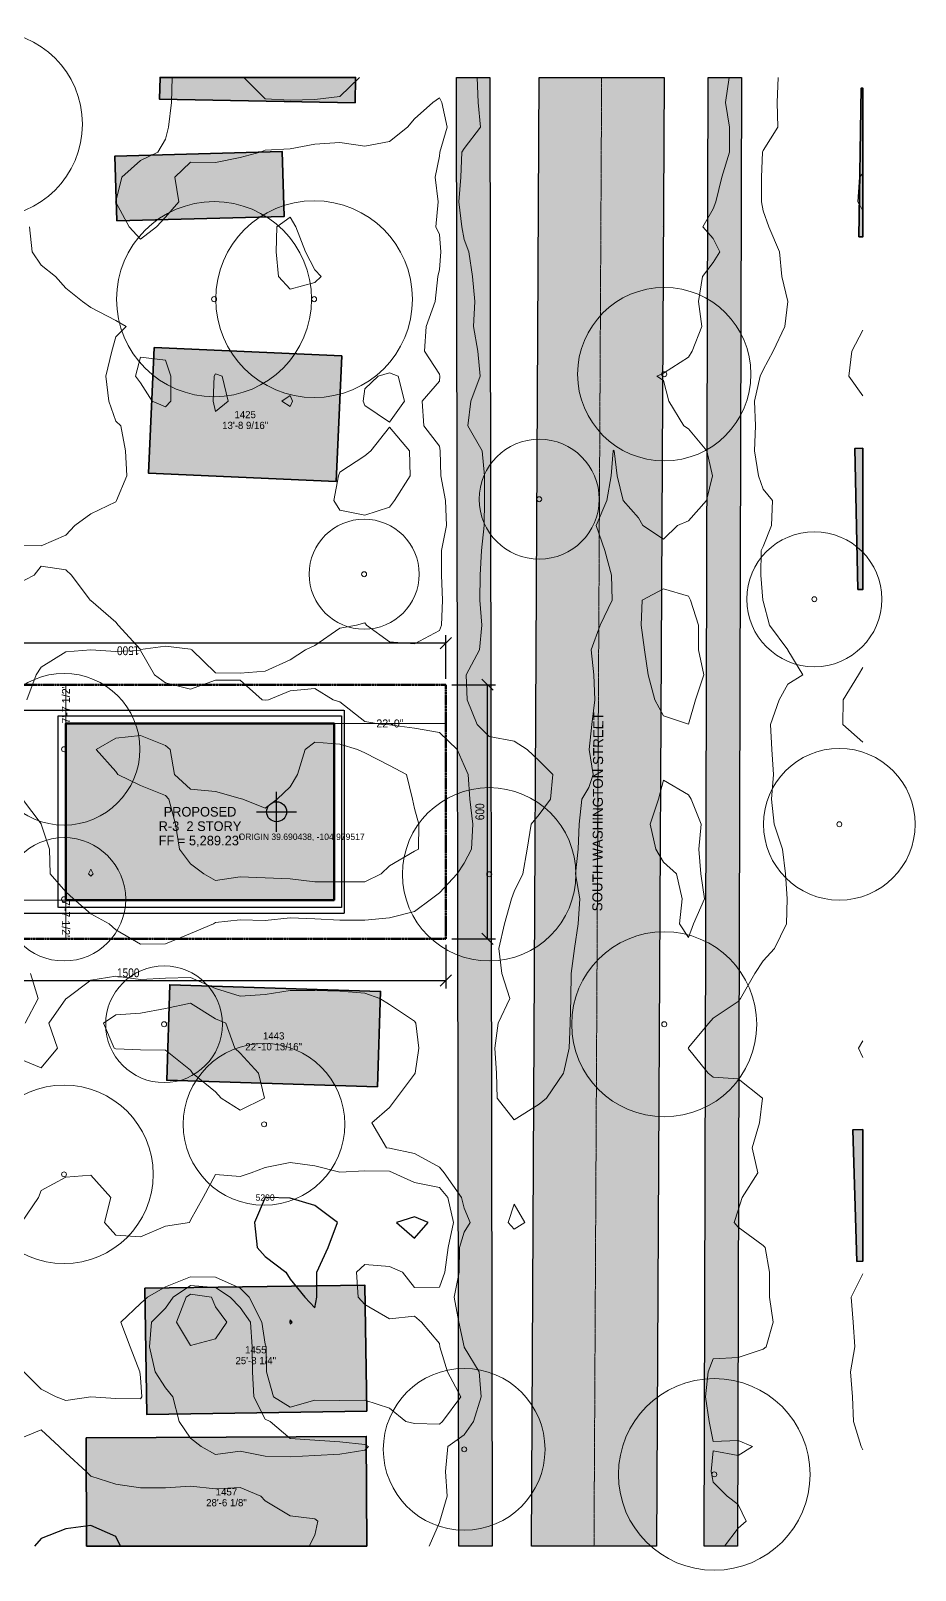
# Model space of a CAD drawing. Header units: inches. Extents: x -2207 to 1508, y -1791 to 1844.
# Drawn here: x -580 to 1508, y -1791 to 1844 of the extents above; entities that cross this region are included whole.
import ezdxf
from ezdxf.enums import TextEntityAlignment as Align

# ---------------------------------------------------------------- set-up
doc = ezdxf.new("R2010")
doc.units = ezdxf.units.IN
doc.header["$MEASUREMENT"] = 0
for name, pattern in [('CENTER', [5.08, 3.175, -0.635, 0.635, -0.635]), ('DASHED', [1.524, 1.27, -0.254]), ('PHANTOM', [6.35, 3.175, -0.635, 0.635, -0.635, 0.635, -0.635])]:
    doc.linetypes.add(name, pattern=pattern)
for name, color, linetype, lineweight in [('A-ANNO-DIMS', 1, 'CONTINUOUS', 18), ('A-ANNO-SYMB', 7, 'CONTINUOUS', 25), ('A-ANNO-TEXT', 7, 'CONTINUOUS', 25), ('A-BLDG-PROP', 7, 'CONTINUOUS', 70), ('A-BLDG-PROP-PATT', 252, 'CONTINUOUS', 0), ('A-ROOF-OTLN', 6, 'DASHED', 25), ('C-BLDG-EXST', 8, 'CONTINUOUS', 35), ('C-BLDG-EXST-PATT', 254, 'CONTINUOUS', 0), ('C-PROP', 1, 'PHANTOM', 50), ('C-PROP-SBCK', 1, 'DASHED', 25), ('C-ROAD', 8, 'CONTINUOUS', 25), ('C-ROAD-CNTR', 8, 'CENTER', 13), ('C-ROAD-PATT', 254, 'CONTINUOUS', 0), ('C-TOPO-MAJR', 33, 'CONTINUOUS', 25), ('C-TOPO-MINR', 33, 'CONTINUOUS', 13), ('L-PLNT', 3, 'CONTINUOUS', 18)]:
    doc.layers.add(name, color=color, linetype=linetype, lineweight=lineweight)
doc.styles.add('OpenSansCondensed-Light', font='OpenSansCondensed-Light.ttf')
doc.dimstyles.new('ARCHKIT', dxfattribs={"dimtxt": 20.787402, "dimasz": 2.5, "dimexe": 18.897638, "dimexo": 14.173228, "dimgap": 7.559055, "dimtad": 1, "dimdec": 4, "dimlunit": 4, "dimtsz": 13.228346, "dimcen": 2.5, "dimazin": 3, "dimtfac": 1, "dimtmove": 0, "dimatfit": 3})

# ---------------------------------------------------------------- blocks, each defined once
blk = doc.blocks.new('_OBLIQUE')
at = {"color": 0, "linetype": 'BYBLOCK'}
blk.add_line((-0.5, -0.5), (0.5, 0.5), dxfattribs=at)
blk = doc.blocks.new('*D1')
for p, q in [((413.8, 300), (516.9, 300)), ((498, -300), (498, 300)), ((413.8, -300), (516.9, -300))]:
    blk.add_line(p, q)
at = {"layer": 'Defpoints'}
for p in [(399.6, 300), (399.6, -300), (498, -300)]:
    blk.add_point(p, dxfattribs=at)
at = {"layer": 'A-ANNO-DIMS', "xscale": 26.45669291338583, "yscale": 26.45669291338583, "rotation": 90}
for p in [(498, 300), (498, -300)]:
    blk.add_blockref('_OBLIQUE', p, dxfattribs=at)
at = {"layer": 'A-ANNO-DIMS', "insert": (480.1, 0), "char_height": 20.79, "attachment_point": 5, "rotation": 90, "style": 'OpenSansCondensed-Light'}
blk.add_mtext('600', dxfattribs=at)
blk = doc.blocks.new('*D2')
for p, q in [((-1100.4, 314.2), (-1100.4, 417.3)), ((399.6, 314.2), (399.6, 417.3)), ((399.6, 398.4), (-1100.4, 398.4))]:
    blk.add_line(p, q)
at = {"layer": 'Defpoints'}
for p in [(399.6, 398.4), (-1100.4, 300), (399.6, 300)]:
    blk.add_point(p, dxfattribs=at)
at = {"layer": 'A-ANNO-DIMS', "xscale": 26.45669291338583, "yscale": 26.45669291338583, "rotation": 180}
for p in [(-1100.4, 398.4), (399.6, 398.4)]:
    blk.add_blockref('_OBLIQUE', p, dxfattribs=at)
at = {"layer": 'A-ANNO-DIMS', "insert": (-350.4, 380.5), "char_height": 20.79, "attachment_point": 5, "rotation": 180, "style": 'OpenSansCondensed-Light'}
blk.add_mtext('1500', dxfattribs=at)
blk = doc.blocks.new('*D4')
for p, q in [((-1100.4, -314.2), (-1100.4, -417.3)), ((399.6, -314.2), (399.6, -417.3)), ((-1100.4, -398.4), (399.6, -398.4))]:
    blk.add_line(p, q)
at = {"layer": 'Defpoints'}
for p in [(-1100.4, -300), (399.6, -300), (-1100.4, -398.4)]:
    blk.add_point(p, dxfattribs=at)
at = {"layer": 'A-ANNO-DIMS', "xscale": 26.45669291338583, "yscale": 26.45669291338583}
for p in [(-1100.4, -398.4), (399.6, -398.4)]:
    blk.add_blockref('_OBLIQUE', p, dxfattribs=at)
at = {"layer": 'A-ANNO-DIMS', "insert": (-350.4, -380.5), "char_height": 20.79, "attachment_point": 5, "style": 'OpenSansCondensed-Light'}
blk.add_mtext('1500', dxfattribs=at)

msp = doc.modelspace()

# ---------------------------------------------------------------- hatches: boundary and pattern name
at = {"layer": 'A-BLDG-PROP-PATT'}
msp.add_hatch(color=256, dxfattribs=at).paths.add_polyline_path([(-497.4, -208.5), (-497.4, 208.5), (135.6, 208.5), (135.6, -208.5), (-497.4, -208.5)])
at = {"layer": 'C-BLDG-EXST-PATT'}
for points in [[(185.4015, 1674.17287), (-276.24485, 1682.91536), (-275.27492, 1734.25197), (186.53651, 1734.25197), (185.4015, 1674.17287)], [(1374.47155, 1357.70044), (1380.5487, 1709.14563), (1383.85197, 1709.08833), (1383.85197, 1357.53762), (1374.47155, 1357.70044)], [(-377.5575, 1395.28995), (-381.6098, 1548.71937), (13.1706, 1559.21003), (17.56081, 1405.78061), (-377.5575, 1395.28995)], [(-289.0783, 1096.73631), (153.99499, 1076.62866), (140.4868, 779.8236), (-302.24922, 799.49415), (-289.0783, 1096.73631)], [(1372.44908, 524.5481), (1365.35569, 858.07127), (1383.85197, 858.46237), (1383.85197, 524.77994), (1372.44908, 524.5481)], [(238.42343, -649.99857), (-259.36145, -634.2622), (-252.26935, -408.70786), (245.51516, -424.44422), (238.42343, -649.99857)], [(1370.43, -1062.20048), (1360.29729, -751.40763), (1383.85197, -750.64929), (1383.85197, -1061.76808), (1370.43, -1062.20048)], [(212.75799, -1415.83424), (-306.64168, -1423.26521), (-311.03162, -1125.58594), (208.36754, -1118.15498), (212.75799, -1415.83424)], [(-449.49355, -1478.34226), (211.74489, -1475.28267), (212.71396, -1734.25197), (-448.53533, -1734.25197), (-449.49355, -1478.34226)]]:
    msp.add_hatch(color=256, dxfattribs=at).paths.add_polyline_path(points)
at = {"layer": 'C-ROAD'}
for points in [[(430.39393, -1734.25197), (424.68388, 1734.25197), (503.42415, 1734.25197), (509.13419, -1734.25197), (430.39393, -1734.25197)], [(1098.04412, 1734.25197), (1088.03416, -1734.25197), (1009.29367, -1734.25197), (1019.30364, 1734.25197), (1098.04412, 1734.25197)]]:
    msp.add_hatch(color=256, dxfattribs=at).paths.add_polyline_path(points)
at = {"layer": 'C-ROAD-PATT'}
msp.add_hatch(color=256, dxfattribs=at).paths.add_polyline_path([(601.79795, -1734.25197), (619.85323, 1734.25197), (915.13282, 1734.25197), (897.07754, -1734.25197), (601.79795, -1734.25197)])

# ---------------------------------------------------------------- linework, layer by layer
at = {"layer": 'A-ANNO-DIMS'}
for points in [[(-497.4, 208.5), (-497.4, 300)], [(135.6, 208.5), (399.6, 208.5)], [(-497.4, -208.5), (-1100.4, -208.5)], [(-497.4, -208.5), (-497.4, -300)]]:
    msp.add_lwpolyline(points, dxfattribs=at)
at = {"layer": 'A-ANNO-SYMB'}
for points in [[(0, -47.24409), (0, 47.24409)], [(-47.24409, 0), (47.24409, 0)]]:
    msp.add_lwpolyline(points, dxfattribs=at)
msp.add_circle((0, 0), 23.62205, dxfattribs=at)
at = {"layer": 'A-BLDG-PROP'}
msp.add_lwpolyline([(-497.4, -208.5), (-497.4, 208.5), (135.6, 208.5), (135.6, -208.5), (-497.4, -208.5)], close=True, dxfattribs=at)
at = {"layer": 'A-ROOF-OTLN'}
msp.add_lwpolyline([(-515.4, -226.5), (-515.4, 226.5), (153.6, 226.5), (153.6, -226.5), (-515.4, -226.5)], close=True, dxfattribs=at)
at = {"layer": 'C-BLDG-EXST'}
for points in [[(185.4015, 1674.17287), (-276.24485, 1682.91536), (-275.27492, 1734.25197), (186.53651, 1734.25197), (185.4015, 1674.17287)], [(1374.47155, 1357.70044), (1380.5487, 1709.14563), (1383.85197, 1709.08833), (1383.85197, 1357.53762), (1374.47155, 1357.70044)], [(-377.5575, 1395.28995), (-381.6098, 1548.71937), (13.1706, 1559.21003), (17.56081, 1405.78061), (-377.5575, 1395.28995)], [(-289.0783, 1096.73631), (153.99499, 1076.62866), (140.4868, 779.8236), (-302.24922, 799.49415), (-289.0783, 1096.73631)], [(1372.44908, 524.5481), (1365.35569, 858.07127), (1383.85197, 858.46237), (1383.85197, 524.77994), (1372.44908, 524.5481)], [(238.42343, -649.99857), (-259.36145, -634.2622), (-252.26935, -408.70786), (245.51516, -424.44422), (238.42343, -649.99857)], [(1370.43, -1062.20048), (1360.29729, -751.40763), (1383.85197, -750.64929), (1383.85197, -1061.76808), (1370.43, -1062.20048)], [(212.75799, -1415.83424), (-306.64168, -1423.26521), (-311.03162, -1125.58594), (208.36754, -1118.15498), (212.75799, -1415.83424)], [(-449.49355, -1478.34226), (211.74489, -1475.28267), (212.71396, -1734.25197), (-448.53533, -1734.25197), (-449.49355, -1478.34226)]]:
    msp.add_lwpolyline(points, close=True, dxfattribs=at)
at = {"layer": 'C-PROP'}
msp.add_lwpolyline([(399.6, -300), (399.6, 300), (-1100.4, 300), (-1100.4, -300), (399.6, -300)], close=True, dxfattribs=at)
at = {"layer": 'C-PROP-SBCK'}
msp.add_lwpolyline([(-860.4, 240), (159.6, 240), (159.6, -240), (-860.4, -240), (-860.4, 240)], close=True, dxfattribs=at)
at = {"layer": 'C-ROAD'}
for points in [[(430.39393, -1734.25197), (424.68388, 1734.25197), (503.42415, 1734.25197), (509.13419, -1734.25197), (430.39393, -1734.25197)], [(601.79795, -1734.25197), (619.85323, 1734.25197), (915.13282, 1734.25197), (897.07754, -1734.25197), (601.79795, -1734.25197)], [(1098.04412, 1734.25197), (1088.03416, -1734.25197), (1009.29367, -1734.25197), (1019.30364, 1734.25197), (1098.04412, 1734.25197)]]:
    msp.add_lwpolyline(points, close=True, dxfattribs=at)
at = {"layer": 'C-ROAD-CNTR'}
msp.add_lwpolyline([(767.49303, 1734.25197), (749.43775, -1734.25197)], dxfattribs=at)
at = {"layer": 'C-TOPO-MAJR'}
for points in [[(90.51152, -1171.94797), (95.09174, -1146.36995), (94.78295, -1087.58174), (121.64324, -1028.79354), (144.14234, -970.00534), (90.51152, -929.69898), (31.72332, -912.56209), (-21.93394, -911.21714), (-27.06489, -911.17253), (-27.13878, -911.21714), (-52.41495, -970.00534), (-46.20622, -1028.79354), (-27.06489, -1050.23105), (22.1016, -1087.58174), (31.72332, -1104.22758), (66.6862, -1146.36995), (90.51152, -1171.94797)], [(325.66433, -1007.14334), (357.69265, -970.00534), (325.66433, -957.07346), (282.75629, -970.00534), (325.66433, -1007.14334)], [(31.72332, -1209.60345), (37.07983, -1205.15815), (31.72332, -1200.36852), (31.04204, -1205.15815), (31.72332, -1209.60345)], [(-368.86893, -1734.25197), (-379.7941, -1712.04581), (-438.5823, -1685.39406), (-497.37051, -1693.52148), (-556.15871, -1716.49299), (-571.58682, -1734.25197)]]:
    msp.add_lwpolyline(points, dxfattribs=at)
at = {"layer": 'C-TOPO-MINR'}
for points in [[(-614.94691, 537.07119), (-572.47007, 558.48792), (-556.15871, 580.18961), (-497.37051, 571.68198), (-484.56684, 558.48792), (-439.99872, 499.69972), (-438.5823, 498.62229), (-379.7941, 448.04415), (-374.48252, 440.91152), (-321.0059, 383.58893), (-262.2177, 391.00092), (-203.42949, 384.36724), (-200.54194, 382.12332), (-144.64129, 328.26505), (-85.85309, 327.47549), (-27.06489, 332.4213), (31.72332, 358.91975), (68.40401, 382.12332), (90.51152, 392.68343), (149.29972, 433.95317), (188.88066, 440.91152), (208.08792, 446.11085), (211.89819, 440.91152), (266.87612, 401.38238), (325.66433, 396.33291), (384.45253, 427.90252), (389.27539, 440.91152), (391.59317, 499.69972), (389.64057, 558.48792), (389.75098, 617.27612), (401.42388, 676.06433), (398.91203, 734.85253), (387.9387, 793.64073), (386.49371, 852.42893), (384.45253, 863.45695), (347.58806, 911.21714), (344.04159, 970.00534), (384.45253, 1017.23229), (385.51048, 1028.79354), (384.45253, 1033.23539), (349.22094, 1087.58174), (353.44886, 1146.36995), (374.60717, 1205.15815), (380.43016, 1263.94635), (384.45253, 1280.63188), (388.02618, 1322.73455), (384.45253, 1363.07712), (376.06831, 1381.52275), (381.2557, 1440.31096), (374.47304, 1499.09916), (384.45253, 1548.46644), (385.12553, 1557.88736), (402.50893, 1616.67556), (390.14514, 1675.46377), (384.45253, 1686.01373), (368.74424, 1675.46377), (325.66433, 1636.31322), (309.04788, 1616.67556), (266.87612, 1583.36519), (208.08792, 1571.74676), (149.29972, 1580.35594), (90.51152, 1576.60909), (31.72332, 1565.73857), (-27.06489, 1562.4646), (-39.11771, 1557.88736), (-85.85309, 1545.36386), (-144.64129, 1533.42343), (-203.42949, 1534.42705), (-240.24274, 1499.09916), (-230.71214, 1440.31096), (-262.2177, 1404.25929), (-283.32042, 1381.52275), (-321.0059, 1352.56705), (-348.00441, 1381.52275), (-379.7941, 1439.9539), (-380.30185, 1440.31096), (-379.7941, 1441.55263), (-365.4321, 1499.09916), (-321.0059, 1538.39477), (-280.08655, 1557.88736), (-262.2177, 1588.85508), (-255.4388, 1616.67556), (-247.92753, 1675.46377), (-246.92487, 1734.25197)], [(-77.58716, 1734.25197), (-27.06489, 1683.7363), (31.72332, 1680.60724), (90.51152, 1682.01248), (149.29972, 1689.38636), (195.46405, 1734.25197)], [(1068.26818, 1734.25197), (1060.19749, 1675.46377), (1069.25426, 1616.67556), (1069.49913, 1557.88736), (1051.07848, 1499.09916), (1036.9976, 1440.31096), (1031.12275, 1423.82676), (1006.29872, 1381.52275), (1031.12275, 1353.80723), (1046.90147, 1322.73455), (1031.12275, 1296.96025), (1005.48123, 1263.94635), (995.82349, 1205.15815), (1003.85811, 1146.36995), (981.24708, 1087.58174), (972.33455, 1073.74135), (913.54635, 1036.02608), (897.48241, 1028.79354), (913.54635, 1018.64122), (925.94496, 970.00534), (961.8565, 911.21714), (972.33455, 904.60888), (1015.56949, 852.42893), (1029.36699, 793.64073), (1015.14274, 734.85253), (972.33455, 687.02429), (946.82391, 676.06433), (913.54635, 643.9221), (864.73224, 676.06433), (854.75815, 694.38017), (818.45452, 734.85253), (804.23125, 793.64073), (797.41034, 852.42893), (795.96995, 853.67147), (794.83207, 852.42893), (789.79462, 793.64073), (780.13908, 734.85253), (754.46839, 676.06433), (774.80248, 617.27612), (790.45121, 558.48792), (791.99962, 499.69972), (764.0707, 440.91152), (742.41171, 382.12332), (748.89578, 323.33511), (751.80038, 264.54691), (744.2365, 205.75871), (737.95152, 146.97051), (747.71694, 88.1823), (737.18174, 57.21755), (720.89966, 29.3941), (714.54869, -29.3941), (712.33287, -88.1823), (706.06546, -146.97051), (716.27184, -205.75871), (712.19008, -264.54691), (703.30241, -323.33511), (695.87658, -382.12332), (694.82104, -440.91152), (693.36875, -499.69972), (690.61025, -558.48792), (678.39354, -614.15999), (677.10587, -617.27612), (636.96126, -676.06433), (619.60534, -690.61873), (560.81714, -727.69959), (520.65299, -676.06433), (519.01472, -617.27612), (515.24779, -558.48792), (523.54501, -499.69972), (550.87525, -440.91152), (531.82021, -382.12332), (524.66883, -323.33511), (538.35761, -264.54691), (554.42952, -205.75871), (560.81714, -188.7089), (581.13432, -146.97051), (591.76016, -88.1823), (601.2671, -29.3941), (619.60534, -6.57855), (646.55486, 29.3941), (652.35684, 88.1823), (619.60534, 120.64861), (591.56327, 146.97051), (560.81714, 166.89766), (502.02893, 178.06234), (473.25655, 205.75871), (449.95408, 264.54691), (447.66433, 323.33511), (479.35418, 382.12332), (484.72457, 440.91152), (480.22527, 499.69972), (480.70993, 558.48792), (483.52568, 617.27612), (490.19266, 676.06433), (491.06387, 734.85253), (490.67065, 793.64073), (485.03298, 852.42893), (451.70291, 911.21714), (458.56908, 970.00534), (480.87645, 1028.79354), (474.96445, 1087.58174), (465.03711, 1146.36995), (468.3732, 1205.15815), (462.61733, 1263.94635), (453.76766, 1322.73455), (443.24073, 1351.83966), (437.05614, 1381.52275), (430.13058, 1440.31096), (435.33878, 1499.09916), (437.07088, 1557.88736), (443.24073, 1566.64882), (481.66455, 1616.67556), (476.16512, 1675.46377), (473.92709, 1734.25197)], [(1184.28396, 1734.25197), (1181.83003, 1675.46377), (1183.25024, 1616.67556), (1148.69916, 1561.51417), (1147.26076, 1557.88736), (1145.11091, 1499.09916), (1144.62075, 1440.31096), (1148.69916, 1419.07532), (1162.52482, 1381.52275), (1187.32598, 1322.73455), (1192.92142, 1263.94635), (1207.44161, 1205.15815), (1199.96326, 1146.36995), (1172.64731, 1087.58174), (1148.69916, 1043.95737), (1142.06298, 1028.79354), (1128.40843, 970.00534), (1130.95217, 911.21714), (1128.47625, 852.42893), (1137.78832, 793.64073), (1148.69916, 761.86701), (1170.93672, 734.85253), (1168.39129, 676.06433), (1148.69916, 626.73438), (1144.34387, 617.27612), (1143.50433, 558.48792), (1147.95814, 499.69972), (1148.69916, 497.64402), (1163.71636, 440.91152), (1207.16022, 382.12332), (1207.48736, 381.52786), (1242.56015, 323.33511), (1207.48736, 301.30745), (1186.55192, 264.54691), (1166.15362, 205.75871), (1169.67547, 146.97051), (1173.05701, 88.1823), (1168.94303, 29.3941), (1174.82495, -29.3941), (1194.39356, -88.1823), (1201.57964, -146.97051), (1205.77704, -205.75871), (1204.15876, -264.54691), (1175.444, -323.33511), (1148.69916, -352.1055), (1128.83052, -382.12332), (1095.36936, -440.91152), (1089.91096, -447.96086), (1031.12275, -487.70979), (1020.68356, -499.69972), (972.33455, -556.81129), (971.40924, -558.48792), (972.33455, -560.20512), (1019.29499, -617.27612), (1031.12275, -627.03387), (1089.91096, -630.60975), (1147.39789, -676.06433), (1140.25461, -734.85253), (1123.02207, -793.64073), (1136.01924, -852.42893), (1099.56917, -911.21714), (1089.91096, -940.78632), (1080.59607, -970.00534), (1089.91096, -981.42293), (1148.69916, -1024.19961), (1153.76392, -1028.79354), (1163.73027, -1087.58174), (1164.1199, -1146.36995), (1172.31509, -1205.15815), (1156.27675, -1263.94635), (1148.69916, -1268.99412), (1089.91096, -1288.70725), (1031.12275, -1291.76798), (1018.99976, -1322.73455), (1012.45796, -1381.52275), (1021.39559, -1440.31096), (1031.12275, -1487.44158), (1089.91096, -1484.63057), (1124.07014, -1499.09916), (1089.91096, -1520.09967), (1031.12275, -1509.61529), (1025.88956, -1557.88736), (1031.12275, -1583.74516), (1064.05608, -1616.67556), (1089.91096, -1636.51994), (1108.52077, -1675.46377), (1089.91096, -1692.19237), (1057.58727, -1734.25197)], [(1383.85197, 1507.72647), (1376.4786, 1499.09916), (1372.08152, 1440.31096), (1383.85197, 1419.79928)], [(31.72332, 1234.31272), (90.51152, 1250.10975), (104.95888, 1263.94635), (90.51152, 1279.90984), (67.85612, 1322.73455), (45.69643, 1381.52275), (31.72332, 1404.23563), (0.15528, 1381.52275), (-0.77519, 1322.73455), (4.18633, 1263.94635), (31.72332, 1234.31272)], [(913.54635, 1381.11007), (914.18444, 1381.52275), (913.54635, 1381.99842), (912.99131, 1381.52275), (913.54635, 1381.11007)], [(-583.81268, 1381.52275), (-577.36348, 1322.73455), (-556.15871, 1290.9202), (-522.42288, 1263.94635), (-497.37051, 1236.31354), (-458.08518, 1205.15815), (-438.5823, 1191.26934), (-379.7941, 1160.25006), (-355.28078, 1146.36995), (-379.7941, 1121.6208), (-389.07736, 1087.58174), (-403.54919, 1028.79354), (-396.49214, 970.00534), (-379.7941, 922.74303), (-367.59236, 911.21714), (-356.65006, 852.42893), (-353.84067, 793.64073), (-378.15397, 734.85253), (-379.7941, 731.69188), (-438.5823, 703.49243), (-476.73054, 676.06433), (-497.37051, 653.55177), (-556.15871, 627.99715), (-614.94691, 629.78285)], [(1383.85197, 1137.09181), (1357.9309, 1087.58174), (1351.08328, 1028.79354), (1383.85197, 982.17025)], [(-262.2177, 956.63134), (-293.93836, 970.00534), (-321.0059, 1013.25355), (-333.21402, 1028.79354), (-321.0059, 1073.87425), (-262.2177, 1066.66793), (-250.02733, 1028.79354), (-249.75877, 970.00534), (-262.2177, 956.63134)], [(-144.64129, 945.12608), (-114.67053, 970.00534), (-128.49745, 1028.79354), (-144.64129, 1034.37258), (-147.37837, 1028.79354), (-149.91965, 970.00534), (-144.64129, 945.12608)], [(208.08792, 959.36866), (204.59513, 970.00534), (208.08792, 998.53558), (239.66056, 1028.79354), (266.87612, 1036.40641), (286.91006, 1028.79354), (301.89226, 970.00534), (266.87612, 920.13613), (208.08792, 959.36866)], [(31.72332, 957.43965), (37.46848, 970.00534), (31.72332, 983.47635), (12.71149, 970.00534), (31.72332, 957.43965)], [(149.29972, 712.43206), (134.83065, 734.85253), (146.06482, 793.64073), (149.29972, 801.66329), (208.08792, 840.71579), (222.16979, 852.42893), (266.87612, 908.37345), (313.62754, 852.42893), (315.23697, 793.64073), (278.16887, 734.85253), (266.87612, 719.37505), (208.08792, 700.66726), (149.29972, 712.43206)], [(913.54635, 226.6411), (892.87633, 264.54691), (877.26235, 323.33511), (868.3946, 382.12332), (860.72204, 440.91152), (862.9846, 499.69972), (913.54635, 526.52495), (972.33455, 509.0982), (977.02117, 499.69972), (995.95854, 440.91152), (996.4406, 382.12332), (1008.40012, 323.33511), (989.49687, 264.54691), (972.33455, 206.56132), (913.54635, 226.6411)], [(-379.7941, -279.10719), (-321.0059, -312.99895), (-262.2177, -312.07618), (-203.42949, -287.41371), (-148.99728, -264.54691), (-144.64129, -261.95763), (-85.85309, -255.57091), (-27.06489, -256.83481), (31.72332, -250.18461), (90.51152, -253.13264), (149.29972, -255.73728), (208.08792, -255.75812), (266.87612, -250.77315), (325.66433, -235.32483), (366.00941, -205.75871), (384.45253, -191.85774), (426.1559, -146.97051), (443.24073, -121.40755), (460.14729, -88.1823), (463.03484, -29.3941), (456.10923, 29.3941), (452.40132, 88.1823), (443.24073, 109.20785), (426.29252, 146.97051), (384.45253, 186.99525), (325.66433, 197.40979), (266.87612, 205.01538), (250.3936, 205.75871), (208.08792, 213.35305), (149.29972, 259.41815), (133.87533, 264.54691), (90.51152, 291.456), (31.72332, 285.24701), (-18.94787, 264.54691), (-27.06489, 263.34002), (-34.00184, 264.54691), (-85.85309, 310.83489), (-144.64129, 310.95414), (-203.42949, 289.47795), (-262.2177, 304.36396), (-288.55038, 323.33511), (-321.0059, 380.77737), (-379.7941, 378.5634), (-438.5823, 382.10016), (-497.37051, 378.02484), (-556.15871, 341.21828), (-567.77667, 323.33511), (-589.56722, 264.54691)], [(1383.85197, 340.48771), (1374.10662, 323.33511), (1337.44269, 264.54691), (1336.89558, 205.75871), (1383.85197, 164.52414)], [(-144.64129, -162.00703), (-85.85309, -153.91273), (-27.06489, -156.10187), (31.72332, -158.44885), (90.51152, -165.1436), (149.29972, -165.87635), (208.08792, -165.62585), (246.99616, -146.97051), (266.87612, -127.64559), (325.66433, -93.13144), (335.32695, -88.1823), (335.71179, -29.3941), (325.66433, 7.30993), (320.63362, 29.3941), (307.05538, 88.1823), (266.87612, 108.97479), (208.08792, 139.09534), (191.02969, 146.97051), (149.29972, 159.58327), (90.51152, 164.27857), (67.57283, 146.97051), (49.54921, 88.1823), (31.72332, 59.13609), (1.40714, 29.3941), (-27.06489, 8.6901), (-79.88419, 29.3941), (-85.85309, 31.49727), (-144.64129, 47.79139), (-203.42949, 53.12118), (-240.84535, 88.1823), (-251.6548, 146.97051), (-262.2177, 156.52851), (-321.0059, 180.25462), (-379.7941, 173.61037), (-425.71214, 146.97051), (-379.7941, 94.7861), (-374.51528, 88.1823), (-321.0059, 61.95283), (-262.2177, 38.66537), (-254.1948, 29.3941), (-238.8917, -29.3941), (-229.11678, -88.1823), (-203.42949, -123.32027), (-171.60185, -146.97051), (-144.64129, -162.00703)], [(972.33455, -297.22907), (951.50564, -264.54691), (957.26423, -205.75871), (944.04476, -146.97051), (913.54635, -118.91104), (895.46191, -88.1823), (882.43954, -29.3941), (901.68085, 29.3941), (913.54635, 74.64158), (972.33455, 40.23796), (979.01124, 29.3941), (1002.74158, -29.3941), (996.60958, -88.1823), (1001.54379, -146.97051), (1010.21738, -205.75871), (984.59512, -264.54691), (972.33455, -297.22907)], [(-600.28565, 29.3941), (-556.15871, -28.72882), (-555.6751, -29.3941), (-536.59293, -88.1823), (-534.29051, -146.97051), (-497.37051, -189.4494), (-479.75414, -205.75871), (-438.5823, -241.16777), (-395.08181, -264.54691), (-379.7941, -279.10719)], [(-438.5823, -152.09761), (-433.37502, -146.97051), (-438.5823, -135.92658), (-444.12098, -146.97051), (-438.5823, -152.09761)], [(360.18147, -1734.25197), (384.45253, -1678.78884), (385.72323, -1675.46377), (402.42556, -1616.67556), (398.44208, -1557.88736), (404.25683, -1499.09916), (443.24073, -1471.4949), (465.22922, -1440.31096), (483.14917, -1381.52275), (478.03647, -1322.73455), (443.24073, -1264.2628), (443.06611, -1263.94635), (430.04527, -1205.15815), (418.91926, -1146.36995), (430.71141, -1087.58174), (431.72709, -1028.79354), (443.24073, -992.85584), (456.99051, -970.00534), (443.24073, -936.64629), (436.53616, -911.21714), (396.04617, -852.42893), (384.45253, -839.6708), (325.66433, -806.91461), (266.87612, -794.20796), (259.54555, -793.64073), (224.64659, -734.85253), (266.87612, -698.5775), (283.27009, -676.06433), (325.66433, -620.10039), (327.16041, -617.27612), (335.61508, -558.48792), (329.10156, -499.69972), (325.66433, -494.60063), (266.87612, -455.54292), (243.48837, -440.91152), (208.08792, -428.3699), (149.29972, -423.61026), (90.51152, -421.79616), (31.72332, -422.34719), (-27.06489, -431.56155), (-85.85309, -435.40559), (-144.64129, -417.27907), (-203.42949, -391.76748), (-262.2177, -393.3413), (-321.0059, -396.39975), (-379.7941, -388.63762), (-438.5823, -397.5254), (-496.35466, -440.91152), (-497.37051, -442.21071), (-538.00741, -499.69972), (-517.29341, -558.48792), (-556.15871, -604.72307), (-614.94691, -580.25351)], [(-593.48092, -499.69972), (-562.90852, -440.91152), (-581.49095, -382.12332)], [(-85.85309, -704.93165), (-28.66833, -676.06433), (-43.08304, -617.27612), (-85.85309, -569.78831), (-98.23839, -558.48792), (-119.5987, -499.69972), (-144.64129, -489.3912), (-203.42949, -452.10691), (-262.2177, -464.64209), (-321.0059, -475.78446), (-379.7941, -479.76243), (-408.37606, -499.69972), (-383.1574, -558.48792), (-379.7941, -560.12735), (-321.0059, -562.27086), (-262.2177, -563.27956), (-203.42949, -610.6793), (-198.80257, -617.27612), (-144.64129, -661.54858), (-130.81617, -676.06433), (-85.85309, -704.93165)], [(1383.85197, -541.27081), (1373.84355, -558.48792), (1383.85197, -580.1395)], [(325.66433, -1444.89115), (384.45253, -1446.67452), (391.92123, -1440.31096), (434.96327, -1381.52275), (403.49027, -1322.73455), (385.34681, -1263.94635), (384.45253, -1255.84256), (342.39432, -1205.15815), (325.66433, -1191.02537), (266.87612, -1197.56637), (208.08792, -1164.03687), (192.69321, -1146.36995), (188.80381, -1087.58174), (208.08792, -1068.91903), (266.87612, -1073.69108), (297.46628, -1087.58174), (325.66433, -1123.64395), (384.45253, -1122.46769), (397.48627, -1087.58174), (404.75874, -1028.79354), (417.30989, -970.00534), (404.13588, -911.21714), (384.45253, -887.39113), (325.66433, -875.5373), (275.1679, -852.42893), (266.87612, -848.53579), (208.08792, -848.00831), (149.29972, -851.17473), (90.51152, -836.02702), (31.72332, -828.59844), (-27.06489, -840.47546), (-59.72712, -852.42893), (-85.85309, -861.65627), (-144.64129, -856.95962), (-173.66674, -911.21714), (-203.42949, -964.57697), (-206.04457, -970.00534), (-262.2177, -979.0872), (-321.0059, -1003.85286), (-379.7941, -1000.0113), (-406.55678, -970.00534), (-391.79954, -911.21714), (-438.5823, -858.12834), (-497.37051, -863.18132), (-556.15871, -894.25586), (-562.16361, -911.21714), (-602.31489, -970.00534)], [(560.81714, -986.03796), (546.85912, -970.00534), (560.81714, -927.12584), (585.78861, -970.00534), (560.81714, -986.03796)], [(-597.043, -1322.73455), (-556.15871, -1363.89633), (-520.18957, -1381.52275), (-497.37051, -1390.36217), (-438.5823, -1381.93781), (-379.7941, -1385.50576), (-321.0059, -1386.25908), (-317.98509, -1381.52275), (-321.0059, -1336.05022), (-322.84845, -1322.73455), (-345.72874, -1263.94635), (-368.17027, -1205.15815), (-321.0059, -1161.67771), (-305.00049, -1146.36995), (-262.2177, -1122.36189), (-203.42949, -1098.07011), (-144.64129, -1099.5332), (-85.85309, -1125.13777), (-65.09093, -1146.36995), (-34.91045, -1205.15815), (-27.06489, -1257.57396), (-24.84174, -1263.94635), (-23.52646, -1322.73455), (-7.22891, -1381.52275), (31.72332, -1406.56316), (90.51152, -1389.7611), (149.29972, -1390.27145), (208.08792, -1390.08009), (266.87612, -1408.87455), (304.86022, -1440.31096), (325.66433, -1444.89115)], [(-144.64129, -1518.11323), (-177.8229, -1499.09916), (-203.42949, -1479.81257), (-230.14812, -1440.31096), (-245.38619, -1381.52275), (-262.2177, -1360.61107), (-286.49973, -1322.73455), (-300.10587, -1263.94635), (-295.5682, -1205.15815), (-262.2177, -1172.4133), (-243.99223, -1146.36995), (-203.42949, -1118.66607), (-144.64129, -1123.71259), (-109.83893, -1146.36995), (-85.85309, -1171.16127), (-61.92678, -1205.15815), (-57.47453, -1263.94635), (-57.13225, -1322.73455), (-53.58724, -1381.52275), (-27.06489, -1434.67171), (-15.24261, -1440.31096), (31.72332, -1480.03518), (90.51152, -1484.41712), (149.29972, -1487.87782), (208.08792, -1494.7616), (217.36766, -1499.09916), (208.08792, -1508.00987), (149.29972, -1517.59957), (90.51152, -1520.72681), (31.72332, -1523.28528), (-27.06489, -1521.87999), (-85.85309, -1510.57032), (-144.64129, -1518.11323)], [(1383.85197, -1091.09792), (1356.90601, -1146.36995), (1361.40476, -1205.15815), (1365.5492, -1263.94635), (1355.28513, -1322.73455), (1359.95689, -1381.52275), (1362.00734, -1440.31096), (1380.598, -1499.09916), (1383.85197, -1507.14659)], [(-203.42949, -1260.22355), (-236.58562, -1205.15815), (-213.83657, -1146.36995), (-203.42949, -1139.26204), (-153.71002, -1146.36995), (-144.64129, -1169.39007), (-117.54265, -1205.15815), (-144.64129, -1244.95459), (-203.42949, -1260.22355)], [(76.98063, -1734.25197), (90.51152, -1708.88722), (97.24803, -1675.46377), (90.51152, -1670.15528), (31.72332, -1663.17087), (-27.06489, -1627.5067), (-36.84686, -1616.67556), (-85.85309, -1596.11135), (-144.64129, -1598.84313), (-203.42949, -1592.86725), (-262.2177, -1596.73954), (-321.0059, -1596.79186), (-379.7941, -1588.32477), (-438.5823, -1569.42625), (-449.59461, -1557.88736), (-497.37051, -1514.04382), (-513.26449, -1499.09916), (-556.15871, -1459.87199), (-614.94691, -1484.48449)]]:
    msp.add_lwpolyline(points, dxfattribs=at)
at = {"layer": 'L-PLNT'}
for centre, radius in [((-679.13386, 1624.01575), 220.47244), ((-147.6378, 1210.62992), 230.31496), ((88.58268, 1210.62992), 232.28346), ((915.35433, 1033.46457), 204.72441), ((-147.6378, 1210.62992), 5.90551), ((88.58268, 1210.62992), 5.90551), ((915.35433, 1033.46457), 5.90551), ((620.07874, 738.18898), 141.73228), ((620.07874, 738.18898), 5.90551), ((206.69291, 561.02362), 129.92126), ((1269.68504, 501.9685), 159.44882), ((206.69291, 561.02362), 5.90551), ((1269.68504, 501.9685), 5.90551), ((-501.9685, 147.6378), 179.13386), ((-501.9685, 147.6378), 5.90551), ((1328.74016, -29.52756), 179.13386), ((501.9685, -147.6378), 204.72441), ((1328.74016, -29.52756), 5.90551), ((-501.9685, -206.69291), 145.66929), ((501.9685, -147.6378), 5.90551), ((-501.9685, -206.69291), 5.90551), ((915.35433, -501.9685), 218.50394), ((-265.74803, -501.9685), 137.79528), ((-265.74803, -501.9685), 5.90551), ((915.35433, -501.9685), 5.90551), ((-29.52756, -738.18898), 190.94488), ((-501.9685, -856.29921), 210.62992), ((-29.52756, -738.18898), 5.90551), ((-501.9685, -856.29921), 5.90551), ((442.91339, -1505.90551), 190.94488), ((1033.46457, -1564.96063), 226.37795), ((442.91339, -1505.90551), 5.90551), ((1033.46457, -1564.96063), 5.90551)]:
    msp.add_circle(centre, radius, dxfattribs=at)

# ---------------------------------------------------------------- texts
at = {"layer": 'A-ANNO-TEXT'}
for s, height, p in [('1425', 17.007874, (-74.21036, 938.0614)), ('13\'-8 9/16"', 17.007874, (-74.21036, 912.54959)), ('22\'-0"', 18.897638, (267.6, 208.5)), ('PROPOSED', 22.677165, (-180.9, 0)), ('R-3  2 STORY', 22.6771654, (-180.9, -34.01575)), ("FF = 5,289.23'", 22.6771654, (-180.9, -68.0315)), ('ORIGIN 39.690438, -104.979517', 15.1181102, (59.05512, -59.05512)), ('1443', 17.007874, (-6.92306, -529.35321)), ('22\'-10 13/16"', 17.007874, (-6.92306, -554.86502)), ('5290', 15.11811, (-27.06489, -911.17253)), ('1455', 17.007874, (-49.13694, -1270.71009)), ('25\'-8 1/4"', 17.007874, (-49.13694, -1296.2219)), ('1457', 17.007874, (-118.38965, -1606.29711)), ('28\'-6 1/8"', 17.007874, (-118.38965, -1631.80892))]:
    msp.add_text(s, height=height, dxfattribs=at).set_placement(p, align=Align.MIDDLE_CENTER)
for s, height, rotation, p in [('7\'-7 1/2"', 18.897638, 90, (-497.4, 254.25)), ('SOUTH WASHINGTON STREET', 23.6220472, 89.70174979, (758.46539, 0)), ('7\'-7 1/2"', 18.897638, -90, (-497.4, -254.25))]:
    msp.add_text(s, height=height, rotation=rotation, dxfattribs=at).set_placement(p, align=Align.MIDDLE_CENTER)

# ---------------------------------------------------------------- dimensions: what is measured, and where the dimension line sits
at = {"layer": 'A-ANNO-DIMS'}
for base, p1, p2, angle, picture, middle in [((399.6, 398.4252), (399.6, 300), (-1100.4, 300), 180, '*D2', (-350.4, 380.47244)), ((498.0252, -300), (399.6, -300), (399.6, 300), 90, '*D1', (480.07244, 0))]:
    dim = msp.add_linear_dim(base=base, p1=p1, p2=p2, angle=angle, dimstyle='ARCHKIT', dxfattribs=at)
    dim.commit()
    dim.dimension.update_dxf_attribs({"geometry": picture, "text_midpoint": middle})
dim = msp.add_linear_dim(base=(-1100.4, -398.4252), p1=(-1100.4, -300), p2=(399.6, -300), dimstyle='ARCHKIT', dxfattribs=at)
dim.commit()
dim.dimension.update_dxf_attribs({"geometry": '*D4', "text_midpoint": (-350.4, -380.47244)})

doc.saveas('drawing.dxf')
